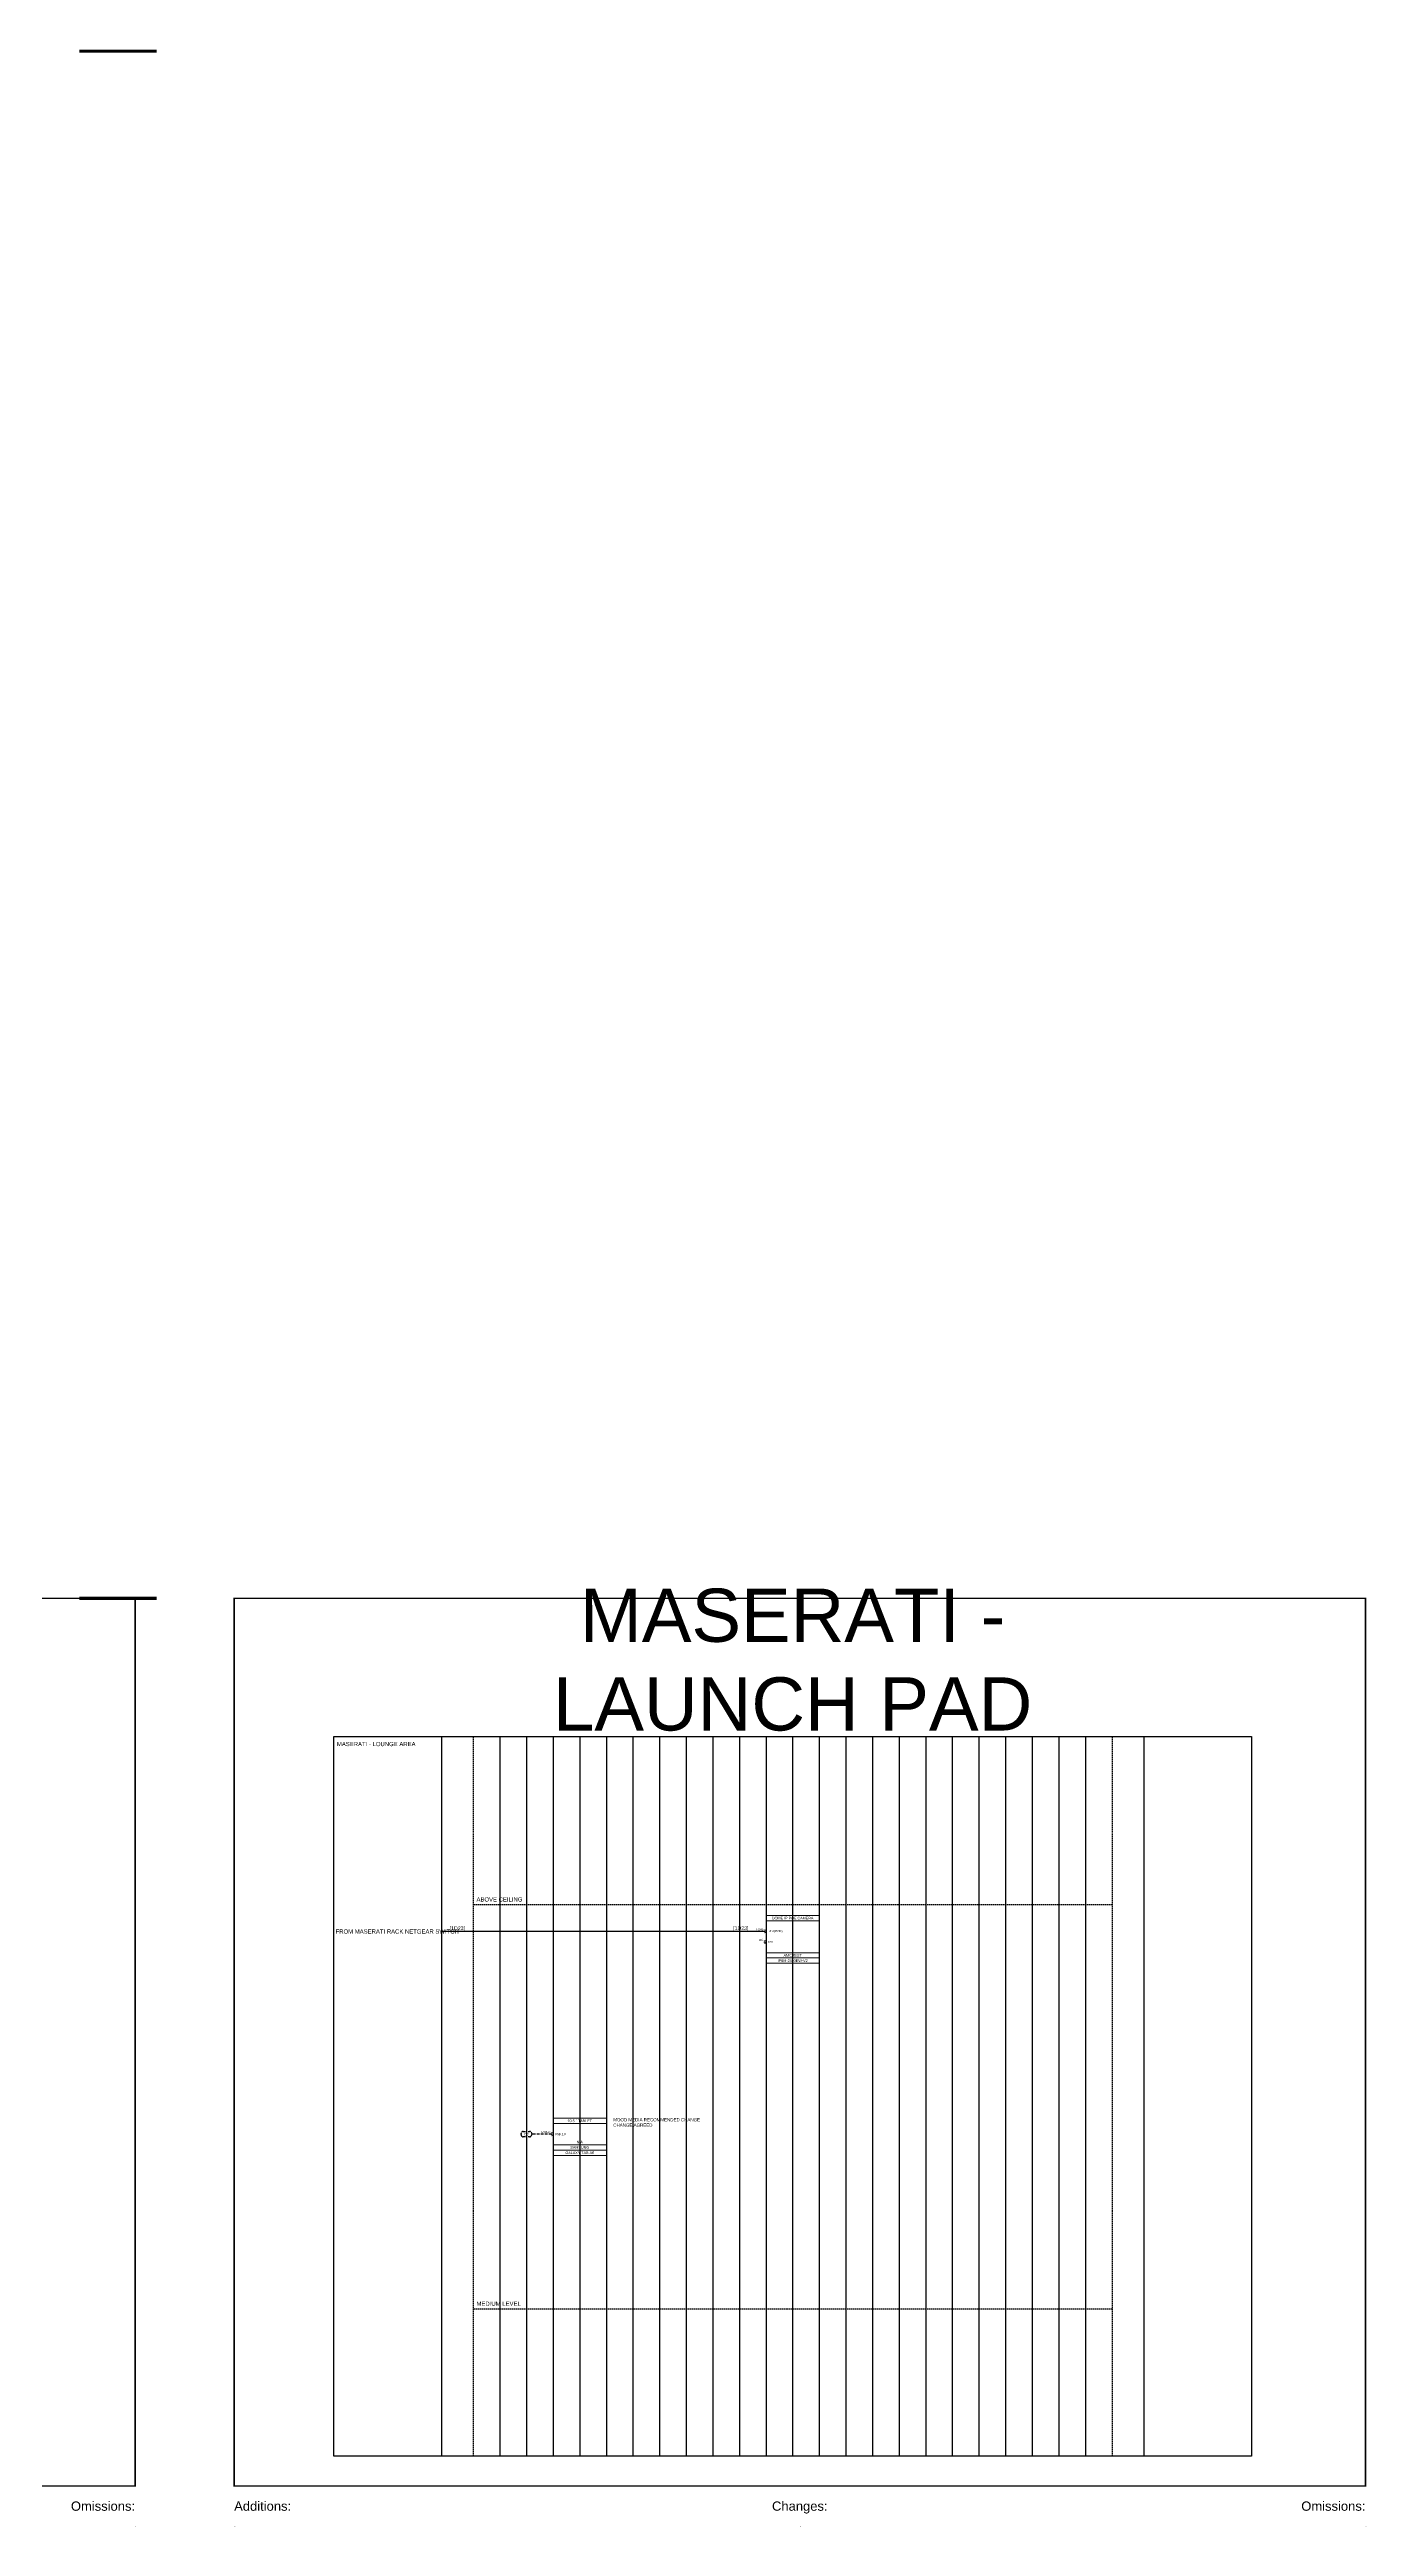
# Model space of a CAD drawing. Header units: millimetres. Extents: x -71336 to -35435, y -26189 to 22712.
# Drawn here: x -42802 to -41565, y 4284 to 6613 of the extents above; entities that cross this region are included whole.
import ezdxf
from ezdxf.enums import TextEntityAlignment as Align

# ---------------------------------------------------------------- set-up
doc = ezdxf.new("R2018")
doc.units = ezdxf.units.MM
doc.linetypes.add('DASHED', pattern=[0.75, 0.5, -0.25])
doc.linetypes.add('DASHED2', pattern=[0.375, 0.25, -0.125])
for name, color, linetype in [('SC - 3 Core Flex', 7, 'DASHED'), ('SC - Cat - Green - Data', 84, 'Continuous'), ('SC - Text', 7, 'Continuous'), ('Text', 7, 'Continuous')]:
    doc.layers.add(name, color=color, linetype=linetype)
doc.layers.add('SC - Equipment', color=7, linetype='Continuous', lineweight=13)
for name, color, linetype, plot in [('SC - Guides', 211, 'Continuous', False), ('SC - Titlesheet - Model', 250, 'Continuous', False), ('SC - Xlines', 252, 'Continuous', False)]:
    doc.layers.add(name, color=color, linetype=linetype, plot=plot)
doc.styles.add('ARIAL', font='arial.ttf')
doc.styles.get("Standard").update_dxf_attribs({"font": 'arial.ttf', "height": 35})

# ---------------------------------------------------------------- blocks, each defined once
blk = doc.blocks.new('*U189')
at = {"layer": 'SC - Guides', "color": 5, "ltscale": 5, "const_width": 2}
for points in [[(-415.5, 1287.4), (-465.5, 1287.4)], [(-415.5, 287), (-465.5, 287)]]:
    blk.add_lwpolyline(points, dxfattribs=at)
at = {"layer": 'SC - Titlesheet - Model', "color": 6, "ltscale": 5, "const_width": 1}
blk.add_lwpolyline([(-365.5, -287), (365.5, -287), (365.5, 287), (-365.5, 287)], close=True, dxfattribs=at)
at = {"ltscale": 5, "style": 'ARIAL'}
blk.add_text('Additions:', height=6, dxfattribs=at).set_placement((-365.5, -297), align=Align.TOP_LEFT)
blk.add_text('Changes:', height=6, dxfattribs=at).set_placement((0, -297), align=Align.TOP_CENTER)
blk.add_text('Omissions:', height=6, dxfattribs=at).set_placement((365.5, -297), align=Align.TOP_RIGHT)
at = {"layer": 'SC - Titlesheet - Model', "color": 5, "lineweight": 30, "ltscale": 5, "flags": 104}
blk.add_attdef('ADDITIONS', text='', height=5, dxfattribs=at).set_placement((-365.5, -312), align=Align.TOP_LEFT)
blk.add_attdef('CHANGES', text='', height=5, dxfattribs=at).set_placement((0, -312), align=Align.TOP_CENTER)
blk.add_attdef('OMISSIONS', text='', height=5, dxfattribs=at).set_placement((365.5, -312), align=Align.TOP_RIGHT)
blk = doc.blocks.new('Amcrest IP8M-2493EW-V2 - SCHEMATIC')
at = {"layer": 'SC - Equipment'}
for p, q in [((-25, 0), (25, 0)), ((-25, -45), (-25, 0)), ((25, 0), (25, -45)), ((25, -5), (-25, -5)), ((25, -35), (-25, -35)), ((25, -35), (-25, -35)), ((25, -40), (-25, -40)), ((25, -40), (-25, -40)), ((25, -40), (-25, -40)), ((25, -45), (-25, -45))]:
    blk.add_line(p, q, dxfattribs=at)
at = {"layer": 'SC - Equipment', "const_width": 0.7}
for points in [[(-26.1, -15, 1), (-26.9, -15, 1)], [(-26.1, -25, 1), (-26.9, -25, 1)]]:
    blk.add_lwpolyline(points, format="xyb", close=True, dxfattribs=at)
at = {"layer": 'SC - Equipment'}
for centre in [(-26.5, -15), (-26.5, -25)]:
    blk.add_arc(centre, 1.5, 270, 90, dxfattribs=at)
at = {"ltscale": 5}
for tag, p in [('DESCRIPTION', (0, -2.5)), ('MODEL', (0, -42.5)), ('MAKE', (0, -37.5))]:
    blk.add_attdef(tag, text='', height=2.5, dxfattribs=at).set_placement(p, align=Align.MIDDLE_CENTER)
at = {"ltscale": 5, "flags": 1}
for tag, p in [('ROOM_TYPE', (45, -5)), ('LOCATION', (45, -10)), ('RACK_EQUIPMENT_(Y/N)', (45, -15)), ('AMP(@240V)', (45, -40)), ('WATT', (45, -45)), ('IP_(Y/N)', (45, -30)), ('POE(WATT)', (45, -35)), ('WEIGHT(KG)', (45, -55)), ('TRANSFORMER_TAPS', (45, -60)), ('BTU/H', (45, -50))]:
    blk.add_attdef(tag, p, '', height=2.5, dxfattribs=at)
blk.add_attdef('BRACKET', text='', height=2.5, dxfattribs=at).set_placement((0, -32.5), align=Align.MIDDLE_CENTER)
at = {"layer": 'SC - Equipment', "ltscale": 5, "char_height": 2}
for s, insert, width, attachment_point in [('RJ45', (-27.5, -13), 5.774, 6), ('DC', (-27.5, -23), 5.774, 6), ('LAN (POE)', (-23.5, -15), 23.5, 4), ('12V', (-23.5, -25), 23.5, 4)]:
    blk.add_mtext(s, dxfattribs=dict(at, insert=insert, width=width, attachment_point=attachment_point))
blk = doc.blocks.new('SAMSUNG TAB A8 - SCHEMATIC')
at = {"layer": 'SC - Equipment'}
for p, q in [((-25, 0), (25, 0)), ((-25, -35), (-25, 0)), ((25, 0), (25, -35)), ((25, -5), (-25, -5)), ((25, -25), (-25, -25)), ((25, -25), (-25, -25)), ((25, -30), (-25, -30)), ((25, -30), (-25, -30)), ((25, -30), (-25, -30)), ((25, -35), (-25, -35))]:
    blk.add_line(p, q, dxfattribs=at)
at = {"layer": 'SC - Equipment', "const_width": 0.7}
blk.add_lwpolyline([(-26.1, -15, 1), (-26.9, -15, 1)], format="xyb", close=True, dxfattribs=at)
at = {"layer": 'SC - Equipment'}
blk.add_arc((-26.5, -15), 1.5, 270, 90, dxfattribs=at)
at = {"ltscale": 5}
for tag, p in [('DESCRIPTION', (0, -2.5)), ('BRACKET', (0, -22.5)), ('MODEL', (0, -32.5)), ('MAKE', (0, -27.5))]:
    blk.add_attdef(tag, text='', height=2.5, dxfattribs=at).set_placement(p, align=Align.MIDDLE_CENTER)
at = {"ltscale": 5, "flags": 1}
for tag, p in [('ROOM_TYPE', (45, -5)), ('LOCATION', (45, -10)), ('RACK_EQUIPMENT_(Y/N)', (45, -15)), ('AMP(@240V)', (45, -40)), ('WATT', (45, -45)), ('IP_(Y/N)', (45, -30)), ('POE(WATT)', (45, -35)), ('WEIGHT(KG)', (45, -55)), ('TRANSFORMER_TAPS', (45, -60)), ('BTU/H', (45, -50))]:
    blk.add_attdef(tag, p, '', height=2.5, dxfattribs=at)
at = {"layer": 'SC - Equipment', "ltscale": 5, "char_height": 2}
for s, insert, width, attachment_point in [('USB-C', (-27.5, -13), 5.774, 6), ('USB 2.0', (-23.5, -15), 23.5, 4)]:
    blk.add_mtext(s, dxfattribs=dict(at, insert=insert, width=width, attachment_point=attachment_point))

msp = doc.modelspace()

# ---------------------------------------------------------------- linework, layer by layer
at = {"color": 30, "linetype": 'DASHED2', "ltscale": 5}
for p, q in [((-42404.319, 5026.747), (-42404.319, 4350.502)), ((-41804.319, 5026.747), (-41804.319, 4350.502))]:
    msp.add_line(p, q, dxfattribs=at)
at = {"color": 31, "linetype": 'DASHED2', "ltscale": 5}
for p, q in [((-41804.319, 4868.625), (-42404.319, 4868.625)), ((-41804.319, 4488.625), (-42404.319, 4488.625))]:
    msp.add_line(p, q, dxfattribs=at)
at = {"layer": 'SC - 3 Core Flex', "ltscale": 3}
msp.add_lwpolyline([(-42357.417, 4655.573), (-42351.417, 4655.573, -0.41421356), (-42349.417, 4653.573), (-42349.417, 4652.573, -0.41421356), (-42351.417, 4650.573), (-42357.417, 4650.573, -0.41421356), (-42359.417, 4652.573), (-42359.417, 4653.573, -0.41421356)], format="xyb", close=True, dxfattribs=at)
at = {"layer": 'SC - 3 Core Flex', "ltscale": 5}
msp.add_lwpolyline([(-42330.819, 4653.073), (-42349.417, 4653.073)], dxfattribs=at)
at = {"layer": 'SC - Cat - Green - Data', "ltscale": 5}
msp.add_lwpolyline([(-42130.819, 4843.625), (-42434.319, 4843.625)], dxfattribs=at)
at = {"layer": 'SC - Xlines', "ltscale": 5, "transparency": 33554687}
msp.add_lwpolyline([(-42535.456, 5026.747), (-41673.182, 5026.747), (-41673.182, 4350.502), (-42535.456, 4350.502)], close=True, dxfattribs=at)
at = {"layer": 'SC - Xlines', "ltscale": 5}
for points in [[(-42434.319, 5026.747), (-42434.319, 4350.502)], [(-42354.319, 5026.747), (-42354.319, 4350.502)], [(-42304.319, 5026.747), (-42304.319, 4350.502)], [(-42254.319, 5026.747), (-42254.319, 4350.502)], [(-42204.319, 5026.747), (-42204.319, 4350.502)], [(-42154.319, 5026.747), (-42154.319, 4350.502)], [(-42104.319, 5026.747), (-42104.319, 4350.502)], [(-42054.319, 5026.747), (-42054.319, 4350.502)], [(-42004.319, 5026.747), (-42004.319, 4350.502)], [(-41954.319, 5026.747), (-41954.319, 4350.502)], [(-41904.319, 5026.747), (-41904.319, 4350.502)], [(-41854.319, 5026.747), (-41854.319, 4350.502)], [(-41774.319, 5026.747), (-41774.319, 4350.502)]]:
    msp.add_lwpolyline(points, dxfattribs=at)
at = {"layer": 'SC - Xlines', "color": 250, "ltscale": 5}
for points in [[(-42379.319, 5026.747), (-42379.319, 4350.502)], [(-42329.319, 5026.747), (-42329.319, 4350.502)], [(-42279.319, 5026.747), (-42279.319, 4350.502)], [(-42229.319, 5026.747), (-42229.319, 4350.502)], [(-42179.319, 5026.747), (-42179.319, 4350.502)], [(-42129.319, 5026.747), (-42129.319, 4350.502)], [(-42079.319, 5026.747), (-42079.319, 4350.502)], [(-42029.319, 5026.747), (-42029.319, 4350.502)], [(-41979.319, 5026.747), (-41979.319, 4350.502)], [(-41929.319, 5026.747), (-41929.319, 4350.502)], [(-41879.319, 5026.747), (-41879.319, 4350.502)], [(-41829.319, 5026.747), (-41829.319, 4350.502)]]:
    msp.add_lwpolyline(points, dxfattribs=at)

# ---------------------------------------------------------------- block references
ref = msp.add_blockref('*U189', (-43253.394, 4739.522), dxfattribs=dict(xscale=1.453726663415115, yscale=1.453726663415115, zscale=1.453726663415115))
lines = msp.add_mtext('-', dxfattribs={"layer": 'SC - Titlesheet - Model', "color": 5, "ltscale": 5, "insert": (-43784.731, 4285.959), "char_height": 2.5, "attachment_point": 1})
ref.add_attrib('ADDITIONS', '', (-43784.731, 4285.959), dxfattribs={"flags": 104}).embed_mtext(lines)
lines = msp.add_mtext('-', dxfattribs={"layer": 'SC - Titlesheet - Model', "color": 5, "ltscale": 5, "insert": (-42722.057, 4285.959), "char_height": 2.5, "attachment_point": 1})
ref.add_attrib('OMISSIONS', '', (-42722.057, 4285.959), dxfattribs={"flags": 104}).embed_mtext(lines)
lines = msp.add_mtext('-', dxfattribs={"layer": 'SC - Titlesheet - Model', "color": 5, "ltscale": 5, "insert": (-43253.394, 4285.959), "char_height": 2.5, "attachment_point": 1})
ref.add_attrib('CHANGES', '', (-43253.394, 4285.959), dxfattribs={"flags": 104}).embed_mtext(lines)
ref = msp.add_blockref('*U189', (-42097.62, 4739.522), dxfattribs=dict(xscale=1.453726663415115, yscale=1.453726663415115, zscale=1.453726663415115))
lines = msp.add_mtext('-', dxfattribs={"layer": 'SC - Titlesheet - Model', "color": 5, "ltscale": 5, "insert": (-42628.957, 4285.959), "char_height": 2.5, "attachment_point": 1})
ref.add_attrib('ADDITIONS', '', (-42628.957, 4285.959), dxfattribs={"flags": 104}).embed_mtext(lines)
lines = msp.add_mtext('-', dxfattribs={"layer": 'SC - Titlesheet - Model', "color": 5, "ltscale": 5, "insert": (-41566.283, 4285.959), "char_height": 2.5, "attachment_point": 1})
ref.add_attrib('OMISSIONS', '', (-41566.283, 4285.959), dxfattribs={"flags": 104}).embed_mtext(lines)
lines = msp.add_mtext('-', dxfattribs={"layer": 'SC - Titlesheet - Model', "color": 5, "ltscale": 5, "insert": (-42097.62, 4285.959), "char_height": 2.5, "attachment_point": 1})
ref.add_attrib('CHANGES', '', (-42097.62, 4285.959), dxfattribs={"flags": 104}).embed_mtext(lines)
at = {"ltscale": 5}
for name, p, values in [('Amcrest IP8M-2493EW-V2 - SCHEMATIC', (-42104.319, 4858.625), {'DESCRIPTION': 'DOME IP POE CAMERA', 'MAKE': 'AMCREST', 'MODEL': 'IP8M-2493EW-V2'}), ('SAMSUNG TAB A8 - SCHEMATIC', (-42304.319, 4668.073), {'DESCRIPTION': '10.5 " TABLET', 'MAKE': 'SAMSUNG', 'MODEL': 'GALAXY TAB A8', 'BRACKET': 'N/A'})]:
    msp.add_blockref(name, p, dxfattribs=at).add_auto_attribs(values)

# ---------------------------------------------------------------- texts
at = {"layer": 'SC - Text', "style": 'ARIAL'}
for s, insert, char_height, attachment_point in [('MASERATI - \\PLAUNCH PAD', (-42104.319, 5031.747), 50, 8), ('ABOVE CEILING', (-42401.319, 4871.625), 4, 7), ('MEDIUM LEVEL', (-42401.319, 4491.625), 4, 7)]:
    msp.add_mtext(s, dxfattribs=dict(at, insert=insert, char_height=char_height, attachment_point=attachment_point))
at = {"layer": 'SC - Text', "insert": (-42532.456, 5021.747), "char_height": 4, "width": 97.49642, "attachment_point": 1, "style": 'ARIAL'}
msp.add_mtext('MASERATI - LOUNGE AREA', dxfattribs=at)
at = {"layer": 'SC - Text'}
for s, insert, char_height, width, attachment_point in [('FROM MASERATI RACK NETGEAR SWITCH', (-42533.675, 4843.501), 4, 112.13429, 4), ('[1D23]', (-42419.319, 4843.825), 3.5, 12.99494, 8), ('[1D23]', (-42145.819, 4843.825), 3.5, 14.6761, 9)]:
    msp.add_mtext(s, dxfattribs=dict(at, insert=insert, char_height=char_height, width=width, attachment_point=attachment_point))
at = {"layer": 'SC - Text', "color": 1, "insert": (-42272.819, 4668.073), "char_height": 3, "width": 134.02561, "attachment_point": 1}
msp.add_mtext('MOOD MEDIA RECOMMENDED CHANGE\\PCHANGE AGREED', dxfattribs=at)
at = {"layer": 'Text', "insert": (-42354.217, 4653.073), "char_height": 2, "width": 143.97126, "attachment_point": 5}
msp.add_mtext('DC', dxfattribs=at)

doc.saveas('drawing.dxf')
